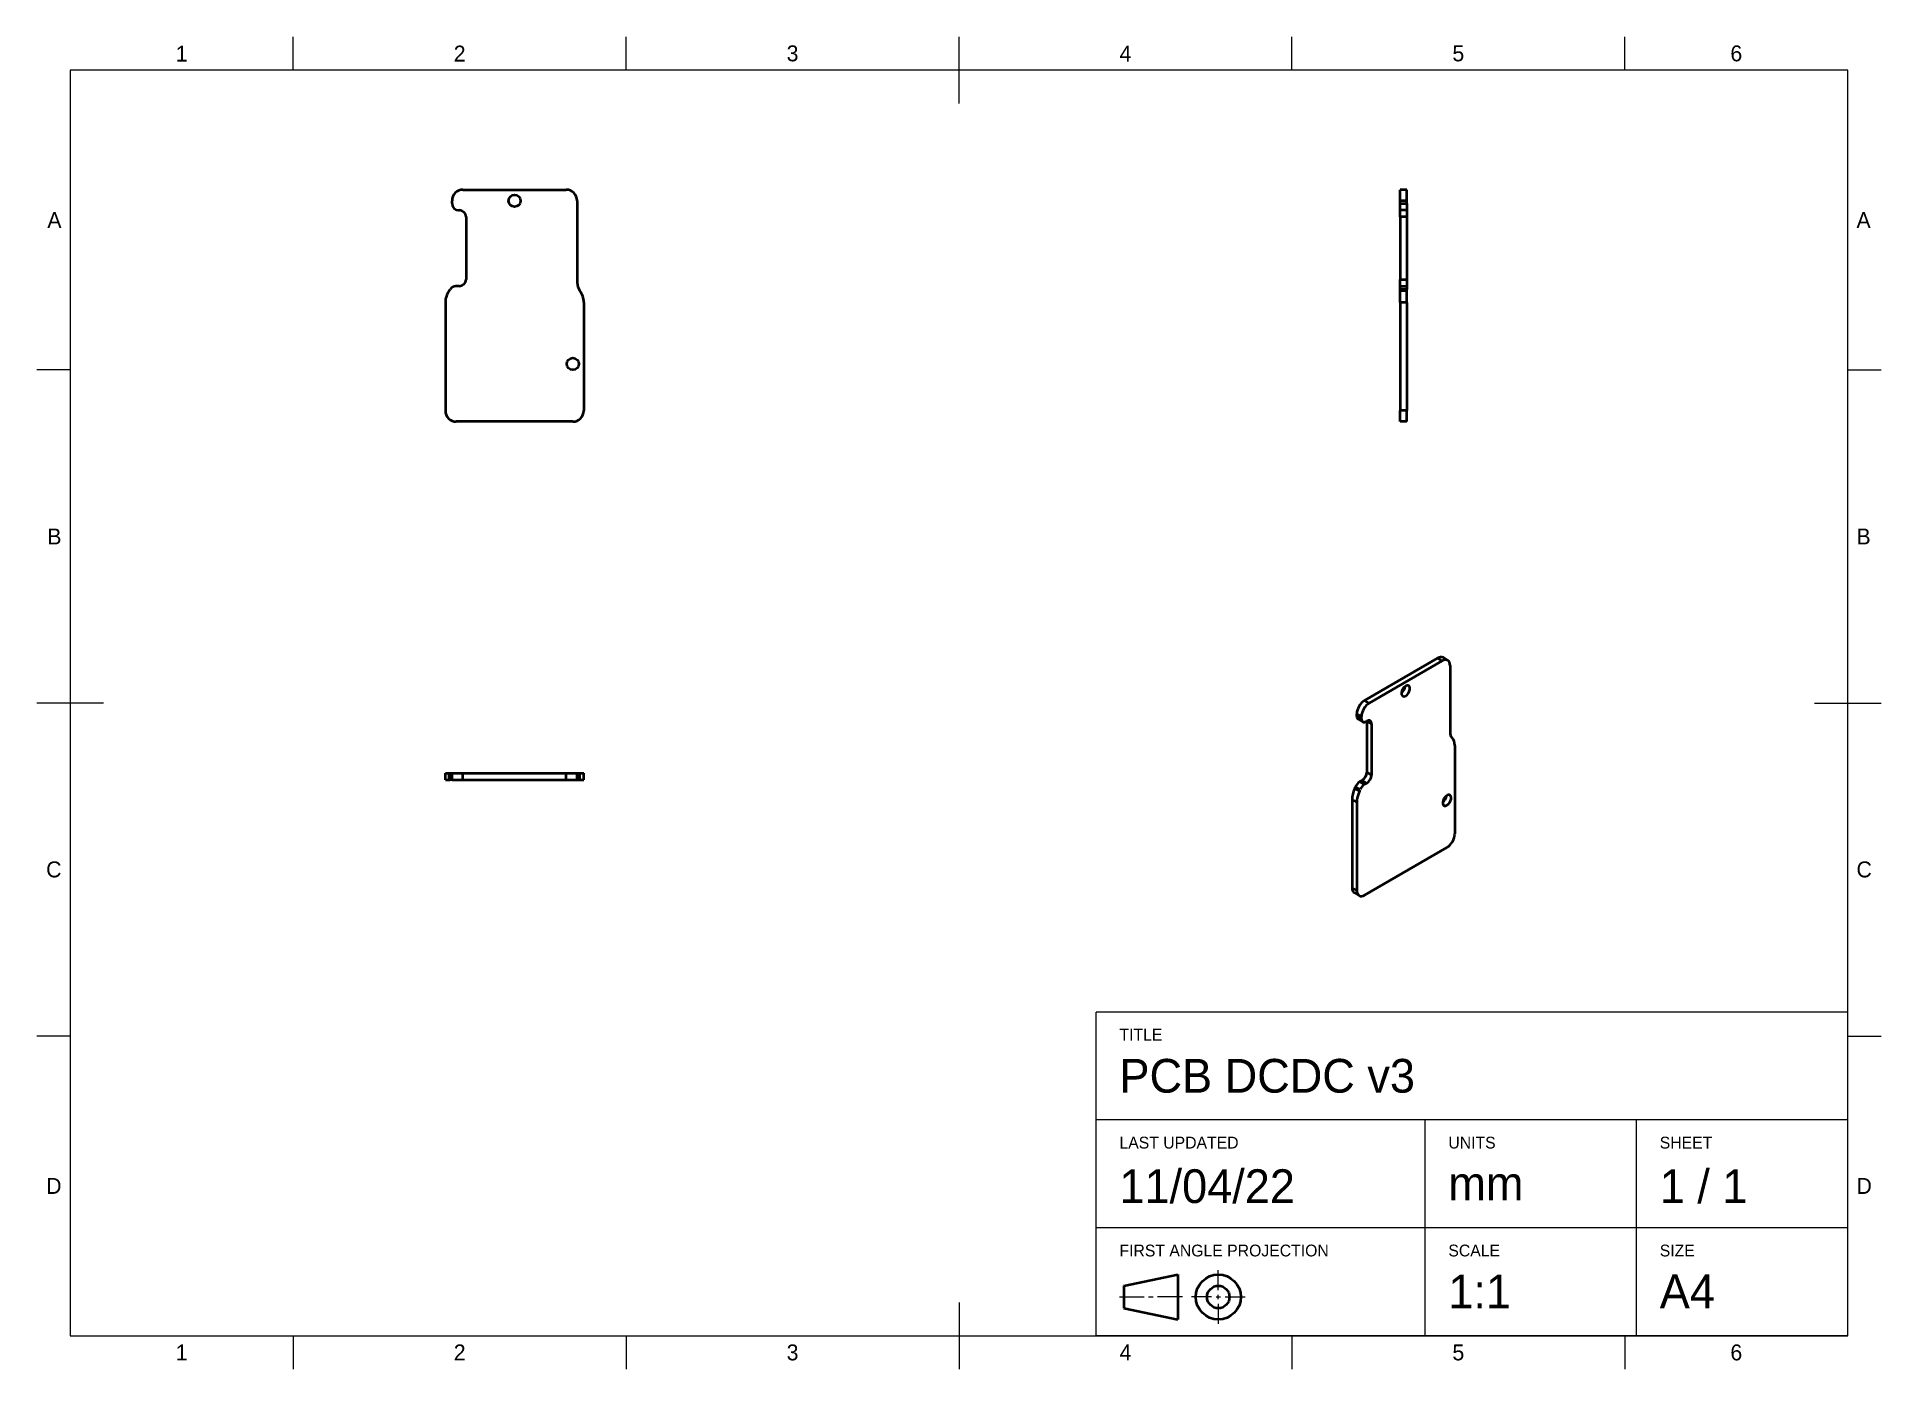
# Model space of a CAD drawing. Header units: millimetres. Extents: x 15 to 292, y 5 to 205.
import ezdxf

# ---------------------------------------------------------------- set-up
doc = ezdxf.new("R2010")
doc.units = ezdxf.units.MM
doc.layers.add('Border', color=7, linetype='Continuous')
doc.layers.add('Geometries', color=7, linetype='Continuous')
doc.styles.add('Shapr0', font='txt', dxfattribs={"height": 2.3925})
doc.styles.add('Shapr1', font='txt', dxfattribs={"height": 2.3925})

# ---------------------------------------------------------------- blocks, each defined once
blk = doc.blocks.new('*U2')
at = {"layer": 'Border', "linetype": 'Continuous', "lineweight": 15}
for p, q in [((287, 58.6), (174.1, 58.6)), ((174.1, 10), (174.1, 58.6)), ((287, 10), (287, 58.6)), ((287, 42.4), (174.1, 42.4)), ((223.5, 10), (223.5, 42.4)), ((255.25, 10), (255.25, 42.4)), ((287, 26.2), (174.1, 26.2)), ((192.450088, 16.837486), (192.450088, 19.875004)), ((177.6, 15.82498), (181.312522, 15.82498)), ((181.987526, 15.82498), (182.66253, 15.82498)), ((187.050056, 15.82498), (183.337534, 15.82498)), ((191.437582, 15.82498), (188.400064, 15.82498)), ((192.112586, 15.82498), (192.78759, 15.82498)), ((192.450088, 15.487478), (192.450088, 16.162482)), ((192.450088, 14.812474), (192.450088, 11.774956)), ((193.462594, 15.82498), (196.500112, 15.82498)), ((287, 10), (174.1, 10))]:
    blk.add_line(p, q, dxfattribs=at)
at = {"layer": 'Border', "linetype": 'Continuous', "lineweight": 40}
for p, q in [((178.275004, 17.51249), (186.375052, 19.2)), ((178.275004, 17.51249), (178.275004, 14.13747)), ((186.375052, 19.2), (186.375052, 12.44996)), ((178.275004, 14.13747), (186.375052, 12.44996))]:
    blk.add_line(p, q, dxfattribs=at)
for radius in [3.37502, 1.68751]:
    blk.add_circle((192.450088, 15.82498), radius, dxfattribs=at)

msp = doc.modelspace()

# ---------------------------------------------------------------- linework, layer by layer
at = {"layer": 'Border', "linetype": 'Continuous', "lineweight": 15}
for p, q in [((53.5, 200), (53.5, 205)), ((103.5, 200), (103.5, 205)), ((153.5, 195), (153.5, 205)), ((203.5, 200), (203.5, 205)), ((253.5, 200), (253.5, 205)), ((287, 200), (20, 200)), ((20, 200), (20, 10)), ((287, 10), (287, 200)), ((20, 155), (15, 155)), ((287, 155), (292, 155)), ((25, 105), (15, 105)), ((282, 105), (292, 105)), ((20, 55), (15, 55)), ((287, 55), (292, 55)), ((153.5, 15), (153.5, 5)), ((20, 10), (287, 10)), ((53.5, 10), (53.5, 5)), ((103.5, 10), (103.5, 5)), ((203.5, 10), (203.5, 5)), ((253.5, 10), (253.5, 5))]:
    msp.add_line(p, q, dxfattribs=at)
at = {"layer": 'Geometries', "linetype": 'Continuous', "lineweight": 40}
for p, q in [((77.35, 179.98), (77.35, 180.4)), ((79, 182.05), (94.5, 182.05)), ((96.15, 180.4), (96.15, 168.15)), ((219.75, 180.4), (219.75, 182.05)), ((220.75, 182.05), (219.75, 182.05)), ((219.75, 179.98), (219.75, 180.4)), ((220.75, 180.4), (219.75, 180.4)), ((220.75, 180.4), (220.75, 182.05)), ((220.75, 179.98), (220.75, 180.4)), ((78.35, 178.98), (78.46, 178.98)), ((79.46, 177.98), (79.46, 168.58)), ((219.75, 178.98), (219.75, 179.98)), ((219.75, 179.98), (220.75, 179.98)), ((219.75, 177.98), (219.75, 178.98)), ((220.75, 178.98), (219.75, 178.98)), ((220.75, 177.98), (219.75, 177.98)), ((219.75, 177.98), (219.75, 168.58)), ((220.75, 179.98), (220.75, 178.98)), ((220.75, 178.98), (220.75, 177.98)), ((220.75, 177.98), (220.75, 168.58)), ((78.46, 167.58), (77.93, 167.58)), ((219.75, 167.58), (219.75, 168.58)), ((219.75, 168.58), (220.75, 168.58)), ((219.75, 167.09), (219.75, 167.58)), ((219.75, 167.58), (220.75, 167.58)), ((219.75, 166.89), (219.75, 167.09)), ((220.75, 167.09), (219.75, 167.09)), ((219.75, 165.15), (219.75, 166.89)), ((220.75, 166.89), (219.75, 166.89)), ((220.75, 168.58), (220.75, 167.58)), ((220.75, 167.58), (220.75, 167.09)), ((220.75, 166.89), (220.75, 167.09)), ((220.75, 165.15), (220.75, 166.89)), ((76.35, 165.15), (76.35, 148.9)), ((97.15, 165.15), (97.15, 148.9)), ((220.75, 165.15), (219.75, 165.15)), ((219.75, 165.15), (219.75, 148.9)), ((220.75, 165.15), (220.75, 148.9)), ((95.5, 147.25), (78, 147.25)), ((219.75, 147.25), (219.75, 148.9)), ((220.75, 148.9), (219.75, 148.9)), ((220.75, 147.25), (219.75, 147.25)), ((220.75, 147.25), (220.75, 148.9)), ((214.42, 105.4), (225.38, 111.73)), ((215.12, 104.99), (226.08, 111.32)), ((226.08, 111.32), (225.38, 111.73)), ((226.91, 111.4), (226.2, 111.81)), ((227.25, 110.65), (227.25, 100.65)), ((215.12, 104.99), (214.42, 105.4)), ((213.25, 103.04), (213.25, 103.38)), ((213.96, 102.97), (213.25, 103.38)), ((213.25, 103.04), (213.96, 102.63)), ((213.46, 102.58), (214.16, 102.17)), ((213.96, 102.63), (213.96, 102.97)), ((214.66, 102.22), (214.75, 102.27)), ((215.45, 101.86), (214.75, 102.27)), ((214.75, 102.27), (214.75, 94.6)), ((215.45, 101.86), (215.45, 94.19)), ((227.96, 98.6), (227.96, 85.34)), ((76.35, 94.45), (76.93, 94.45)), ((76.35, 93.45), (76.35, 94.45)), ((76.93, 94.45), (77.06, 94.45)), ((76.93, 93.45), (76.93, 94.45)), ((77.06, 94.45), (77.35, 94.45)), ((77.06, 93.45), (77.06, 94.45)), ((77.35, 94.45), (79, 94.45)), ((77.35, 93.45), (77.35, 94.45)), ((79, 94.45), (94.5, 94.45)), ((79, 93.45), (79, 94.45)), ((94.5, 94.45), (96.15, 94.45)), ((94.5, 93.45), (94.5, 94.45)), ((96.15, 94.45), (96.57, 94.45)), ((96.15, 93.45), (96.15, 94.45)), ((96.57, 94.45), (97.15, 94.45)), ((96.57, 93.45), (96.57, 94.45)), ((97.15, 93.45), (97.15, 94.45)), ((214.75, 94.6), (215.45, 94.19)), ((76.35, 93.45), (76.93, 93.45)), ((76.93, 93.45), (77.06, 93.45)), ((77.35, 93.45), (77.06, 93.45)), ((77.35, 93.45), (79, 93.45)), ((79, 93.45), (94.5, 93.45)), ((94.5, 93.45), (96.15, 93.45)), ((96.15, 93.45), (96.57, 93.45)), ((96.57, 93.45), (97.15, 93.45)), ((213.66, 91.77), (212.95, 92.18)), ((213.75, 91.99), (213.05, 92.39)), ((214.04, 93.37), (213.66, 93.15)), ((213.66, 93.15), (214.36, 92.74)), ((214.75, 92.96), (214.04, 93.37)), ((214.75, 92.96), (214.36, 92.74)), ((213.25, 90.11), (212.54, 90.52)), ((212.54, 90.52), (212.54, 77.25)), ((213.25, 90.11), (213.25, 76.84)), ((226.79, 83.32), (214.42, 76.17)), ((213.25, 76.84), (212.54, 77.25)), ((212.88, 76.5), (213.59, 76.09))]:
    msp.add_line(p, q, dxfattribs=at)
for centre in [(86.75, 180.4), (95.5, 155.9)]:
    msp.add_circle(centre, 0.9, dxfattribs=at)
for centre, radius, start, end in [((79, 180.4), 1.65, 90, 180), ((94.5, 180.4), 1.65, 0, 90), ((78.35, 179.98), 1, 180, 270), ((78.46, 177.98), 1, 0, 90), ((79.25, 165.15), 2.9, 143.1301, 180), ((75.25, 168.15), 2.1, 323.1301, 329.6536), ((77.93, 166.58), 1, 90, 149.6536), ((78.46, 168.58), 1, 270, 0), ((98.25, 168.15), 2.1, 180, 216.8699), ((94.25, 165.15), 2.9, 0, 36.8699), ((78, 148.9), 1.65, 180, 270), ((95.5, 148.9), 1.65, 270, 0)]:
    msp.add_arc(centre, radius, start, end, dxfattribs=at)
for centre, major_axis, start_param, end_param in [((225.38, 110.38), (-0.83, -1.43), 3.141593, 3.926991), ((226.08, 109.97), (-0.83, -1.43), 3.141593, 3.926991), ((226.08, 109.97), (-0.83, -1.43), 2.356194, 3.141593), ((214.42, 104.05), (-0.83, -1.43), 3.926991, 5.497787), ((220.6, 106.81), (-0.45, -0.779), 5.3794, 9.424778), ((219.9, 107.22), (-0.45, -0.779), 0.903785, 2.237807), ((220.6, 106.81), (-0.45, -0.779), 4.045378, 5.3794), ((220.6, 106.81), (-0.45, -0.779), 3.141593, 4.045378), ((213.96, 103.45), (-0.5, -0.866), 5.497787, 6.283185), ((215.12, 103.65), (-0.83, -1.43), 3.926991, 5.497787), ((214.66, 103.04), (0.5, 0.866), 2.356194, 3.141593), ((214.66, 103.04), (0.5, 0.866), 3.141593, 3.926991), ((214.75, 101.45), (-0.5, -0.866), 2.356194, 3.926991), ((228.74, 101.5), (1.05, 1.82), 2.356194, 2.999696), ((225.91, 97.42), (-1.45, -2.51), 2.356194, 2.999696), ((214.04, 94.19), (0.5, 0.866), 3.926991, 5.497787), ((214.75, 93.78), (-0.5, -0.866), 0.785398, 2.356194), ((214.59, 91.7), (-1.45, -2.51), 4.854286, 5.497787), ((211.76, 92.52), (1.05, 1.82), 4.854286, 4.968143), ((213.66, 92.33), (-0.5, -0.866), 3.926991, 4.968143), ((215.3, 91.3), (-1.45, -2.51), 4.854286, 5.497787), ((212.47, 92.11), (1.05, 1.82), 4.854286, 4.968143), ((214.36, 91.93), (0.5, 0.866), 0.785398, 1.82655), ((226.79, 90.38), (-0.45, -0.779), 5.3794, 9.424778), ((226.08, 90.79), (-0.45, -0.779), 0.903785, 2.237807), ((226.79, 90.38), (-0.45, -0.779), 4.045378, 5.3794), ((226.79, 90.38), (-0.45, -0.779), 3.141593, 4.045378), ((226.79, 84.66), (-0.83, -1.43), 0.785398, 2.356194), ((213.71, 77.93), (-0.83, -1.43), 5.497787, 6.283185), ((214.42, 77.52), (-0.83, -1.43), 5.497787, 6.283185), ((214.42, 77.52), (-0.83, -1.43), 0, 0.785398)]:
    msp.add_ellipse(centre, major_axis=major_axis, ratio=0.57735, start_param=start_param, end_param=end_param, dxfattribs=at)

# ---------------------------------------------------------------- block references
msp.add_blockref('*U2', (0, 0))

# ---------------------------------------------------------------- texts
at = {"layer": 'Border', "linetype": 'Continuous', "lineweight": 15, "char_height": 2.39, "width": 2.3925, "style": 'Shapr0'}
for s, insert, attachment_point in [('1', (36.75, 201.3), 8), ('2', (78.5, 201.3), 8), ('3', (128.5, 201.3), 8), ('4', (178.5, 201.3), 8), ('5', (228.5, 201.3), 8), ('6', (270.25, 201.3), 8), ('A', (18.7, 177.5), 6), ('A', (288.3, 177.5), 4), ('B', (18.7, 130), 6), ('B', (288.3, 130), 4), ('C', (18.7, 80), 6), ('C', (288.3, 80), 4), ('D', (18.7, 32.5), 6), ('D', (288.3, 32.5), 4), ('1', (36.75, 8.7), 2), ('2', (78.5, 8.7), 2), ('3', (128.5, 8.7), 2), ('4', (178.5, 8.7), 2), ('5', (228.5, 8.7), 2), ('6', (270.25, 8.7), 2)]:
    msp.add_mtext(s, dxfattribs=dict(at, insert=insert, attachment_point=attachment_point))
at = {"layer": 'Border', "linetype": 'Continuous', "lineweight": 15, "attachment_point": 7, "style": 'Shapr1'}
for s, insert, char_height in [('TITLE', (177.6, 54.33), 1.77), ('PCB DCDC v3', (177.6, 46.43), 5.0625), ('LAST UPDATED', (177.6, 38.09), 1.7705), ('UNITS', (227, 38.09), 1.77), ('SHEET', (258.75, 38.09), 1.77), ('11/04/22', (177.6, 29.86), 5.063), ('mm', (227, 30.34), 5.063), ('1 / 1', (258.75, 29.86), 5.063), ('FIRST ANGLE PROJECTION', (177.6, 21.89), 1.7705), ('SCALE', (227, 21.89), 1.77), ('SIZE', (258.75, 21.89), 1.77), ('1:1', (227, 14.12), 5.063), ('A4', (258.75, 14.14), 5.063)]:
    msp.add_mtext(s, dxfattribs=dict(at, insert=insert, char_height=char_height))

doc.saveas('drawing.dxf')
